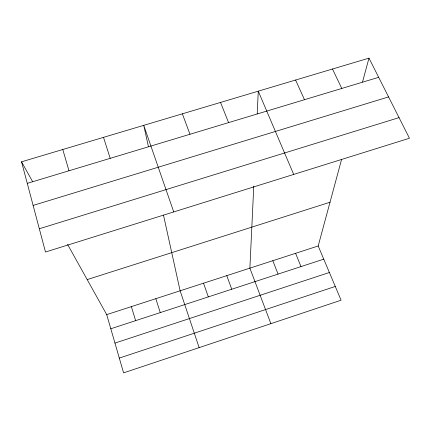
<?xml version="1.0" encoding="UTF-8"?>
<svg xmlns="http://www.w3.org/2000/svg" width="431" height="431" viewBox="0 0 431 431"><rect width="100%" height="100%" fill="white"/><g stroke="black" fill="none" stroke-linecap="round" stroke-linejoin="round"><path stroke-width="0.65" d="M253.767 186.16L249.878 268.152L270.873 323.665M257.199 113.832L258.277 91.173L293.694 174.431M67.548 244.35L106.71 314.63L123.595 372.863L341.083 300.213L318.191 245.977L341.632 159.276M362.514 82.052L368.979 58.137L21.55 161.808L45.487 252.022L409.45 138.243L368.979 58.137M119.306 358.08L335.275 286.453M114.964 343.087L329.386 272.494M110.81 328.767L323.756 259.155M106.71 314.63L318.191 245.977M87.186 279.59L330.022 202.231M39.313 228.753L399.036 117.625M33.122 205.42L388.573 96.916M27.272 183.364L378.671 77.316M21.55 161.808L32.584 181.613M332.49 69.025L341.788 88.447M295.591 80.037L304.48 99.706M295.58 253.315L300.989 266.595M220.532 102.433L228.586 122.609M272.807 260.707L278.06 274.094M182.361 113.822L189.974 134.262M226.787 275.646L231.727 289.239M203.534 283.194L208.318 296.894M173.731 211.933L143.749 125.346L148.436 146.653M199.138 347.628L180.126 290.796L163.478 215.074M155.828 298.683L160.278 312.599M103.505 137.354L110.201 158.339M131.358 306.624L135.636 320.653M62.77 149.509L68.987 170.773"/></g></svg>
